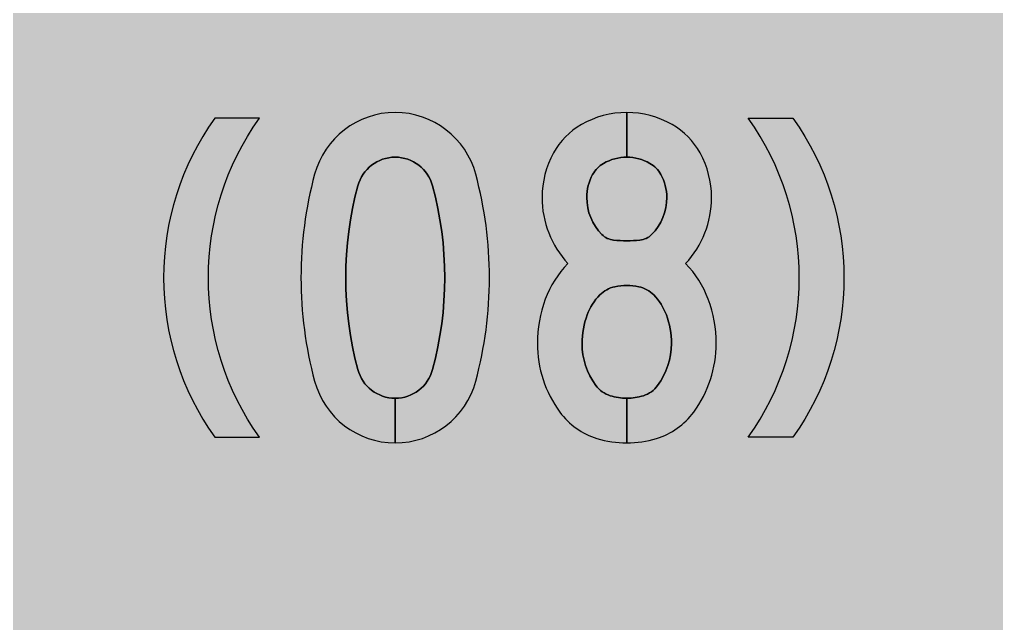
# Model space of a CAD drawing. Header units: millimetres. Extents: x 3633 to 4233, y 3223 to 4074.
# Drawn here: x 3805.7 to 3928, y 3298.7 to 3374.4 of the extents above; entities that cross this region are included whole.
import ezdxf

# ---------------------------------------------------------------- set-up
doc = ezdxf.new("R2010")
doc.units = ezdxf.units.MM
doc.layers.add('GREEN', color=7, linetype='Continuous', true_color=0x007f00)
doc.layers.add('GSCOLORFILL', color=7, linetype='Continuous', lineweight=0)

# ---------------------------------------------------------------- blocks, each defined once
blk = doc.blocks.new('MR-GM-32-6')
at = {"layer": 'GREEN', "linetype": 'Continuous', "true_color": 0x007f00, "transparency": 33554687}
for points in [[(-89.89121597425081, 131.9598802242476, 0.1318518518518512), (-89.89121597425085, 106.0401225302973, 0.3393449963604929), (-79.80000000000018, 98.30000137727257), (-79.80000000000018, 103.9000013772725, -0.3393449963604983), (-84.48259978513491, 107.4916289611585, -0.1318518518518509), (-84.48259978513488, 130.5083737933865, -0.7670157068062801), (-75.11740021486594, 130.5083737933865, -0.1318518518518521), (-75.11740021486595, 107.4916289611583, -0.3392299954809366), (-79.79800000000023, 103.9000017897888), (-79.79800000000023, 98.30000156869119, 0.3392916318123174), (-69.70878402574955, 106.0401225302971, 0.1318518518518519), (-69.70878402574954, 131.9598802242476, 0.7670157068062808)], [(-69.70878402574954, 131.9598802242476, 0.7670157068062815), (-89.89121597425083, 131.9598802242476, 0.1318518518518512), (-89.89121597425085, 106.0401225302973, 0.3393449963604928), (-79.80000000000018, 98.30000137727257), (-79.80000000000018, 103.9000013772725, -0.3393449963604983), (-84.48259978513491, 107.4916289611585, -0.1318518518518509), (-84.48259978513488, 130.5083737933865, -0.7670157068062801), (-75.11740021486594, 130.5083737933865, -0.1318518518518521), (-75.11740021486595, 107.4916289611583, -0.3392299954809365), (-79.79800000000023, 103.9000017897888), (-79.79800000000023, 98.30000156869119, 0.3392916318123172), (-69.70878402574955, 106.0401225302971, 0.1318518518518519)], [(-102.4000000000001, 99.00000137727238), (-96.80000000000018, 99.00000137727238, -0.32), (-96.80000000000018, 139.0000013772724), (-102.4000000000001, 139.0000013772724, 0.32)], [(-96.80000000000018, 139.0000013772724), (-102.4000000000001, 139.0000013772724, 0.32), (-102.4000000000001, 99.00000137727238), (-96.80000000000018, 99.00000137727238, -0.32)], [(-30.00000000000045, 139.0000013772724), (-35.60000000000036, 139.0000013772724, -0.32), (-35.60000000000036, 99.00000137727238), (-30.00000000000045, 99.00000137727238, 0.32)], [(-30.00000000000047, 139.0000013772724), (-35.60000000000036, 139.0000013772724, -0.32), (-35.60000000000036, 99.00000137727238), (-30.00000000000045, 99.00000137727238, 0.32)]]:
    e = blk.add_hatch(color=96, dxfattribs=at)
    e.paths.add_polyline_path(points)
    e.dxf.unprotected_set("ltscale", 0)
h = blk.add_hatch(color=96, dxfattribs=at)
edge = h.paths.add_edge_path()
edge.add_line((-50.80000000000018, 98.30000137727257), (-50.79999999999973, 103.9000013772725))
edge.add_arc((-50.79999999999988, 110.9621256035822), 7.062124226309678, 252.8547004306242, 270.00000000000125, ccw=False)
edge.add_arc((-51.85228696595599, 107.5512112857382), 3.492580229887438, 216.3181404202192, 252.8547004306281, ccw=False)
edge.add_arc((-47.47584778403002, 110.7681592689827), 8.924152215970071, 179.9999999999992, 216.3181404202134, ccw=False)
edge.add_arc((-46.12927022092069, 110.768159268982), 10.2707297790794, 159.6195956519086, 179.9999999999957, ccw=False)
edge.add_arc((-49.07041750011017, 111.860817262299), 7.133175188599217, 135.6152991639195, 159.6195956519177, ccw=False)
edge.add_arc((-51.5630655160869, 114.3004950138323), 3.645293071485851, 101.74154239521852, 135.6152991639159, ccw=False)
edge.add_arc((-50.80000000000125, 110.6291980038941), 7.395051825995323, 89.9999999999917, 101.74154239520902, ccw=False)
edge.add_arc((-50.79999999999876, 110.6291980038931), 7.395051825996362, 78.25845760479189, 90.00000000001103, ccw=False)
edge.add_arc((-50.03693448391312, 114.3004950138321), 3.645293071486068, 44.384700836085074, 78.25845760478029, ccw=False)
edge.add_arc((-52.52958249988994, 111.8608172622989), 7.133175188599461, 20.380404348082777, 44.384700836080185, ccw=False)
edge.add_arc((-55.47072977907938, 110.768159268982), 10.27072977907957, 4.490630090003833e-12, 20.380404348091304, ccw=False)
edge.add_arc((-54.12415221597014, 110.7681592689834), 8.924152215970324, 323.6818595797821, 359.99999999999625, ccw=False)
edge.add_arc((-49.74771303404411, 107.5512112857375), 3.492580229886799, 287.1452995693784, 323.6818595797877, ccw=False)
edge.add_arc((-50.8000000000005, 110.9621256035817), 7.062124226309409, 270.0081131084499, 287.1452995693805, ccw=False)
edge.add_line((-50.79899999999998, 103.9000014480725), (-50.79899999999998, 98.3000014167601))
edge.add_arc((-50.80000000000086, 110.9621256035806), 12.66212422630835, 270.0045249737405, 287.14529956938)
edge.add_arc((-49.747713034044, 107.5512112857384), 9.0925802298876, 287.1452995693722, 323.6818595797815)
edge.add_arc((-54.12415221597029, 110.7681592689827), 14.52415221597038, 323.6818595797861, 360.0000000000002)
edge.add_arc((-55.47072977907886, 110.7681592689825), 15.87072977907895, 9.234607466824653e-13, 20.38040434808777)
edge.add_arc((-52.52958249988897, 111.8608172622992), 12.73317518859853, 20.38040434808401, 44.38469850490772)
edge.add_arc((-52.39416663812434, 129.0533507849969), 12.2073729424047, 317.2522134459707, 359.9999999999999)
edge.add_arc((-51.74748562773711, 129.0533507849971), 11.56069193201746, 359.9999999999986, 388.8387819451034)
edge.add_arc((-49.70842260012175, 130.1761331596806), 9.23294231243037, 28.83878194510475, 60.1529849359103)
edge.add_arc((-50.80000000000035, 128.27375300378), 11.42624837349212, 60.1529849359077, 89.9949856000207)
edge.add_line((-50.79899999999998, 139.7000013335132), (-50.79899999999998, 134.1000012914533))
edge.add_arc((-50.79999999999959, 128.2737530037799), 5.826248373491912, 60.15298493591331, 89.9901659222026, ccw=False)
edge.add_arc((-49.7084226001216, 130.1761331596804), 3.632942312430537, 28.838781945109986, 60.152984935915526, ccw=False)
edge.add_arc((-51.74748562773733, 129.0533507849973), 5.960691932017768, -4.376943252282217e-12, 28.838781945100493, ccw=False)
edge.add_arc((-52.3941666381243, 129.0533507849966), 6.607372942404751, -44.65863308890363, 2.2168933355715126e-12, ccw=False)
edge.add_arc((-49.40143225860502, 126.0960668943086), 2.40000000000003, 275.87916271441657, 315.3413669110802, ccw=False)
edge.add_arc((-50.80000000000234, 139.6780341628876), 16.05378433299828, 270.0000000000109, 275.8791627144406, ccw=False)
edge.add_arc((-50.79999999999671, 139.6780341628955), 16.05378433300615, 264.1208372855608, 269.99999999999085, ccw=False)
edge.add_arc((-52.19856774139381, 126.0960668943088), 2.400000000000294, 224.658633088905, 264.1208372855691, ccw=False)
edge.add_arc((-49.2058333618759, 129.0533507849974), 6.607372942404446, 180.0000000000047, 224.6586330889104, ccw=False)
edge.add_arc((-49.85251437226245, 129.0533507849964), 5.960691932017909, 151.1612180548906, 179.9999999999959, ccw=False)
edge.add_arc((-51.89157739987781, 130.1761331596804), 3.632942312430583, 119.84701506408479, 151.1612180548899, ccw=False)
edge.add_arc((-50.80000000000011, 128.2737530037811), 5.826248373490731, 90.00000000000068, 119.84701506409061, ccw=False)
edge.add_line((-50.80000000000018, 134.1000013772718), (-50.80000000000018, 139.7000013772717))
edge.add_arc((-50.80000000000011, 128.2737530037809), 11.42624837349081, 90.00000000000037, 119.8470150640903)
edge.add_arc((-51.89157739987756, 130.1761331596805), 9.232942312430561, 119.84701506409, 151.1612180548949)
edge.add_arc((-49.85251437226273, 129.0533507849963), 11.56069193201754, 151.161218054892, 179.9999999999972)
edge.add_arc((-49.20583336187559, 129.0533507849969), 12.20737294240467, 180.0000000000001, 222.7477865540294)
edge.add_arc((-49.0704175001114, 111.860817262299), 12.73317518859831, 135.6153014950903, 159.6195956519127)
edge.add_arc((-46.12927022091996, 110.7681592689828), 15.87072977908004, 159.619595651913, 180)
edge.add_arc((-47.47584778402967, 110.7681592689827), 14.52415221597033, 179.9999999999997, 216.318140420214)
edge.add_arc((-51.85228696595607, 107.5512112857378), 9.092580229887117, 216.318140420216, 252.8547004306248)
edge.add_arc((-50.80000000000054, 110.9621256035807), 12.66212422630818, 252.8547004306247, 270.0000000000016)
h.dxf.unprotected_set("ltscale", 0)
h = blk.add_hatch(color=96, dxfattribs=at)
edge = h.paths.add_edge_path()
edge.add_line((-50.80000000000018, 98.30000137727257), (-50.79999999999973, 103.9000013772725))
edge.add_arc((-50.79999999999988, 110.9621256035822), 7.062124226309678, 252.8547004306242, 270.00000000000125, ccw=False)
edge.add_arc((-51.85228696595599, 107.5512112857382), 3.492580229887438, 216.3181404202192, 252.8547004306281, ccw=False)
edge.add_arc((-47.47584778403002, 110.7681592689827), 8.924152215970071, 179.9999999999992, 216.3181404202134, ccw=False)
edge.add_arc((-46.12927022092069, 110.768159268982), 10.2707297790794, 159.6195956519086, 179.9999999999957, ccw=False)
edge.add_arc((-49.07041750011017, 111.860817262299), 7.133175188599217, 135.6152991639195, 159.6195956519177, ccw=False)
edge.add_arc((-51.5630655160869, 114.3004950138323), 3.645293071485851, 101.74154239521852, 135.6152991639159, ccw=False)
edge.add_arc((-50.80000000000125, 110.6291980038941), 7.395051825995323, 89.9999999999917, 101.74154239520902, ccw=False)
edge.add_arc((-50.79999999999876, 110.6291980038931), 7.395051825996362, 78.25845760479189, 90.00000000001103, ccw=False)
edge.add_arc((-50.03693448391312, 114.3004950138321), 3.645293071486068, 44.384700836085074, 78.25845760478029, ccw=False)
edge.add_arc((-52.52958249988994, 111.8608172622989), 7.133175188599461, 20.380404348082777, 44.384700836080185, ccw=False)
edge.add_arc((-55.47072977907938, 110.768159268982), 10.27072977907957, 4.490630090003833e-12, 20.380404348091304, ccw=False)
edge.add_arc((-54.12415221597014, 110.7681592689834), 8.924152215970324, 323.6818595797821, 359.99999999999625, ccw=False)
edge.add_arc((-49.74771303404411, 107.5512112857375), 3.492580229886799, 287.1452995693784, 323.6818595797877, ccw=False)
edge.add_arc((-50.8000000000005, 110.9621256035817), 7.062124226309409, 270.0081131084499, 287.1452995693805, ccw=False)
edge.add_line((-50.79899999999998, 103.9000014480725), (-50.79899999999998, 98.3000014167601))
edge.add_arc((-50.80000000000086, 110.9621256035806), 12.66212422630835, 270.0045249737405, 287.14529956938)
edge.add_arc((-49.747713034044, 107.5512112857384), 9.0925802298876, 287.1452995693722, 323.6818595797815)
edge.add_arc((-54.12415221597029, 110.7681592689827), 14.52415221597038, 323.6818595797861, 360.0000000000002)
edge.add_arc((-55.47072977907886, 110.7681592689825), 15.87072977907895, 9.234607466824653e-13, 20.38040434808777)
edge.add_arc((-52.52958249988897, 111.8608172622992), 12.73317518859853, 20.38040434808401, 44.38469850490772)
edge.add_arc((-52.39416663812434, 129.0533507849969), 12.2073729424047, 317.2522134459707, 359.9999999999999)
edge.add_arc((-51.74748562773711, 129.0533507849971), 11.56069193201746, 359.9999999999986, 388.8387819451034)
edge.add_arc((-49.70842260012175, 130.1761331596806), 9.23294231243037, 28.83878194510475, 60.1529849359103)
edge.add_arc((-50.80000000000035, 128.27375300378), 11.42624837349212, 60.1529849359077, 89.9949856000207)
edge.add_line((-50.79899999999998, 139.7000013335132), (-50.79899999999998, 134.1000012914533))
edge.add_arc((-50.79999999999959, 128.2737530037799), 5.826248373491912, 60.15298493591331, 89.9901659222026, ccw=False)
edge.add_arc((-49.7084226001216, 130.1761331596804), 3.632942312430537, 28.838781945109986, 60.152984935915526, ccw=False)
edge.add_arc((-51.74748562773733, 129.0533507849973), 5.960691932017768, -4.376943252282217e-12, 28.838781945100493, ccw=False)
edge.add_arc((-52.3941666381243, 129.0533507849966), 6.607372942404751, -44.65863308890363, 2.2168933355715126e-12, ccw=False)
edge.add_arc((-49.40143225860502, 126.0960668943086), 2.40000000000003, 275.87916271441657, 315.3413669110802, ccw=False)
edge.add_arc((-50.80000000000234, 139.6780341628876), 16.05378433299828, 270.0000000000109, 275.8791627144406, ccw=False)
edge.add_arc((-50.79999999999671, 139.6780341628955), 16.05378433300615, 264.1208372855608, 269.99999999999085, ccw=False)
edge.add_arc((-52.19856774139381, 126.0960668943088), 2.400000000000294, 224.658633088905, 264.1208372855691, ccw=False)
edge.add_arc((-49.2058333618759, 129.0533507849974), 6.607372942404446, 180.0000000000047, 224.6586330889104, ccw=False)
edge.add_arc((-49.85251437226245, 129.0533507849964), 5.960691932017909, 151.1612180548906, 179.9999999999959, ccw=False)
edge.add_arc((-51.89157739987781, 130.1761331596804), 3.632942312430583, 119.84701506408479, 151.1612180548899, ccw=False)
edge.add_arc((-50.80000000000011, 128.2737530037811), 5.826248373490731, 90.00000000000068, 119.84701506409061, ccw=False)
edge.add_line((-50.80000000000018, 134.1000013772718), (-50.80000000000018, 139.7000013772717))
edge.add_arc((-50.80000000000011, 128.2737530037809), 11.42624837349081, 90.00000000000037, 119.8470150640903)
edge.add_arc((-51.89157739987756, 130.1761331596805), 9.232942312430561, 119.84701506409, 151.1612180548949)
edge.add_arc((-49.85251437226273, 129.0533507849963), 11.56069193201754, 151.161218054892, 179.9999999999972)
edge.add_arc((-49.20583336187559, 129.0533507849969), 12.20737294240467, 180.0000000000001, 222.7477865540294)
edge.add_arc((-49.0704175001114, 111.860817262299), 12.73317518859831, 135.6153014950903, 159.6195956519127)
edge.add_arc((-46.12927022091996, 110.7681592689828), 15.87072977908004, 159.619595651913, 180)
edge.add_arc((-47.47584778402967, 110.7681592689827), 14.52415221597033, 179.9999999999997, 216.318140420214)
edge.add_arc((-51.85228696595607, 107.5512112857378), 9.092580229887117, 216.318140420216, 252.8547004306248)
edge.add_arc((-50.80000000000054, 110.9621256035807), 12.66212422630818, 252.8547004306247, 270.0000000000016)
h.dxf.unprotected_set("ltscale", 0)
at = {"layer": 'GSCOLORFILL', "true_color": 0xf5f5f5, "transparency": 33554687}
blk.add_hatch(color=7, dxfattribs=at).paths.add_polyline_path([(-250.0050000000001, -9.094947017729282e-13), (249.9949999999999, -9.094947017729282e-13, 0.414213562373095), (299.9949999999999, 49.99999999999909), (299.9949999999999, 199.9999999999991, 0.414213562373095), (249.9949999999999, 249.9999999999991), (-250.0050000000001, 249.9999999999991, 0.414213562373095), (-300.0050000000001, 199.9999999999991), (-300.0050000000001, 49.99999999999909, 0.414213562373095)])
at = {"layer": 'GREEN', "color": 96, "linetype": 'Continuous', "true_color": 0x007f00, "transparency": 33554687}
for points in [[(-89.89121597425083, 131.9598802242476, 0.1318518518518518), (-89.89121597425083, 106.0401225302971, 0.767015706806283), (-69.70878402574954, 106.0401225302971, 0.1318518518518518), (-69.70878402574954, 131.9598802242476, 0.7670157068062825)], [(-79.80000000000018, 103.9000013772725, -0.3393449963604899), (-84.48259978513488, 107.4916289611583, -0.1318518518518517), (-84.48259978513488, 130.5083737933865, -0.7670157068062822), (-75.11740021486594, 130.5083737933865, -0.1318518518518519), (-75.11740021486594, 107.4916289611583, -0.3392299954809397), (-79.79800000000023, 103.9000017897888), (-79.79800000000023, 98.30000156869119, 0.339291631812318), (-69.70878402574954, 106.0401225302971, 0.1318518518518518), (-69.70878402574954, 131.9598802242476, 0.7670157068062825), (-89.89121597425083, 131.9598802242476, 0.1318518518518518), (-89.89121597425083, 106.0401225302971, 0.3393449963604898), (-79.80000000000018, 98.30000137727257)], [(-79.80000000000018, 103.9000013772725, -0.3393449963604899), (-84.48259978513488, 107.4916289611583, -0.1318518518518517), (-84.48259978513488, 130.5083737933865, -0.7670157068062822), (-75.11740021486594, 130.5083737933865, -0.1318518518518519), (-75.11740021486594, 107.4916289611583, -0.3392299954809397), (-79.79800000000023, 103.9000017897888), (-79.79800000000023, 98.30000156869119, 0.339291631812318), (-69.70878402574954, 106.0401225302971, 0.1318518518518518), (-69.70878402574954, 131.9598802242476, 0.7670157068062825), (-89.89121597425083, 131.9598802242476, 0.1318518518518518), (-89.89121597425083, 106.0401225302971, 0.3393449963604898), (-79.80000000000018, 98.30000137727257)], [(-50.80000000000018, 139.7000013772717, 0.1309734646939166), (-56.48668217871045, 138.1843936334799, 0.1374906502384359), (-59.97945383940669, 134.6296125234567, 0.1265013008525901), (-61.41320630428027, 129.0533507849968, 0.1887160136320468), (-58.17030220640208, 120.7673232391539, 0.1051231790802642), (-61.00651055647586, 116.295164219106, 0.08916143982530793), (-62, 110.7681592689828, 0.1598077262231876), (-59.17854987563351, 102.1659641219376, 0.1607852497479059), (-54.53274241696272, 98.86270313922023, 0.07495035697348879), (-50.79999999999973, 98.30000137727257, 0.07495035697348319), (-47.06725758303764, 98.86270313922023, 0.1607852497479082), (-42.4214501243664, 102.1659641219376, 0.159807726223187), (-39.59999999999991, 110.7681592689828, 0.08916143982530693), (-40.59348944352405, 116.2951642191056, 0.1051231790802702), (-43.42969779359782, 120.7673232391539, 0.1887160136320465), (-40.18679369571964, 129.0533507849968, 0.1265013008525883), (-41.62054616059277, 134.6296125234567, 0.1374906502384388), (-45.113317821289, 138.1843936334799, 0.130973464693919)], [(-50.80000000000018, 98.30000137727257), (-50.79999999999973, 103.9000013772725, -0.07495035697348901), (-52.8818853284215, 104.2138404831139, -0.1607852497479061), (-54.66640137026889, 105.4826666810368, -0.1598077262231875), (-56.40000000000009, 110.7681592689828, -0.08916143982530793), (-55.75706412024874, 114.3449559960732, -0.1051231893643435), (-54.16820876267457, 116.8502774048966, -0.1488879042940531), (-52.30487255514936, 117.8695122306331, -0.05127701418262327), (-50.80000000000018, 118.0242498298894, -0.05127701418263145), (-49.29512744485055, 117.8695122306331, -0.1488879042940437), (-47.43179123732534, 116.8502774048966, -0.1051231893643399), (-45.84293587975117, 114.3449559960732, -0.08916143982530647), (-45.19999999999982, 110.7681592689828, -0.159807726223187), (-46.93359862973148, 105.4826666810368, -0.1607852497479088), (-48.71811467157841, 104.2138404831139, -0.07491475809206483), (-50.79899999999998, 103.9000014480725), (-50.79899999999998, 98.3000014167601, 0.0749305021677054), (-47.06725758303764, 98.86270313922023, 0.1607852497479079), (-42.4214501243664, 102.1659641219376, 0.159807726223187), (-39.59999999999991, 110.7681592689828, 0.08916143982530693), (-40.59348944352405, 116.2951642191056, 0.1051231790802702), (-43.42969779359782, 120.7673232391539, 0.1887160136320465), (-40.18679369571964, 129.0533507849968, 0.1265013008525883), (-41.62054616059277, 134.6296125234567, 0.1374906502384388), (-45.113317821289, 138.1843936334799, 0.1309512099891836), (-50.79899999999998, 139.7000013335132), (-50.79899999999998, 134.1000012914533, -0.1309298196125346), (-47.9003586031663, 133.3271924146552, -0.137490650238439), (-46.52603636390359, 131.9284709379008, -0.1265013008525888), (-45.78679369571955, 129.0533507849968, -0.1973643972080669), (-47.69429514260264, 124.4091517016664, -0.1739084422071276), (-49.1555983932476, 123.7086905706756, -0.02565831514355149), (-50.79999999999927, 123.6242498298893, -0.02565831514355305), (-52.44440160675185, 123.7086905706756, -0.1739084422071293), (-53.90570485739681, 124.4091517016668, -0.197364397208066), (-55.81320630428036, 129.0533507849968, -0.1265013008525907), (-55.07396363609587, 131.9284709379008, -0.1374906502384366), (-53.69964139683316, 133.3271924146552, -0.1309734646939165), (-50.80000000000018, 134.1000013772718), (-50.80000000000018, 139.7000013772717, 0.1309734646939165), (-56.48668217871045, 138.1843936334799, 0.1374906502384359), (-59.97945383940669, 134.6296125234567, 0.1265013008525901), (-61.41320630428027, 129.0533507849968, 0.1887160136320468), (-58.17030220640208, 120.7673232391539, 0.1051231790802642), (-61.00651055647586, 116.295164219106, 0.08916143982530793), (-62, 110.7681592689828, 0.1598077262231876), (-59.17854987563351, 102.1659641219376, 0.1607852497479058), (-54.53274241696272, 98.86270313922023, 0.07495035697348879)], [(-50.80000000000018, 98.30000137727257), (-50.79999999999973, 103.9000013772725, -0.07495035697348901), (-52.8818853284215, 104.2138404831139, -0.1607852497479061), (-54.66640137026889, 105.4826666810368, -0.1598077262231875), (-56.40000000000009, 110.7681592689828, -0.08916143982530793), (-55.75706412024874, 114.3449559960732, -0.1051231893643435), (-54.16820876267457, 116.8502774048966, -0.1488879042940531), (-52.30487255514936, 117.8695122306331, -0.05127701418262327), (-50.80000000000018, 118.0242498298894, -0.05127701418263145), (-49.29512744485055, 117.8695122306331, -0.1488879042940437), (-47.43179123732534, 116.8502774048966, -0.1051231893643399), (-45.84293587975117, 114.3449559960732, -0.08916143982530647), (-45.19999999999982, 110.7681592689828, -0.159807726223187), (-46.93359862973148, 105.4826666810368, -0.1607852497479088), (-48.71811467157841, 104.2138404831139, -0.07491475809206483), (-50.79899999999998, 103.9000014480725), (-50.79899999999998, 98.3000014167601, 0.0749305021677054), (-47.06725758303764, 98.86270313922023, 0.1607852497479079), (-42.4214501243664, 102.1659641219376, 0.159807726223187), (-39.59999999999991, 110.7681592689828, 0.08916143982530693), (-40.59348944352405, 116.2951642191056, 0.1051231790802702), (-43.42969779359782, 120.7673232391539, 0.1887160136320465), (-40.18679369571964, 129.0533507849968, 0.1265013008525883), (-41.62054616059277, 134.6296125234567, 0.1374906502384388), (-45.113317821289, 138.1843936334799, 0.1309512099891836), (-50.79899999999998, 139.7000013335132), (-50.79899999999998, 134.1000012914533, -0.1309298196125346), (-47.9003586031663, 133.3271924146552, -0.137490650238439), (-46.52603636390359, 131.9284709379008, -0.1265013008525888), (-45.78679369571955, 129.0533507849968, -0.1973643972080669), (-47.69429514260264, 124.4091517016664, -0.1739084422071276), (-49.1555983932476, 123.7086905706756, -0.02565831514355149), (-50.79999999999927, 123.6242498298893, -0.02565831514355305), (-52.44440160675185, 123.7086905706756, -0.1739084422071293), (-53.90570485739681, 124.4091517016668, -0.197364397208066), (-55.81320630428036, 129.0533507849968, -0.1265013008525907), (-55.07396363609587, 131.9284709379008, -0.1374906502384366), (-53.69964139683316, 133.3271924146552, -0.1309734646939165), (-50.80000000000018, 134.1000013772718), (-50.80000000000018, 139.7000013772717, 0.1309734646939165), (-56.48668217871045, 138.1843936334799, 0.1374906502384359), (-59.97945383940669, 134.6296125234567, 0.1265013008525901), (-61.41320630428027, 129.0533507849968, 0.1887160136320468), (-58.17030220640208, 120.7673232391539, 0.1051231790802642), (-61.00651055647586, 116.295164219106, 0.08916143982530793), (-62, 110.7681592689828, 0.1598077262231876), (-59.17854987563351, 102.1659641219376, 0.1607852497479058), (-54.53274241696272, 98.86270313922023, 0.07495035697348879)], [(-96.80000000000018, 99.00000137727238, -0.32), (-96.80000000000018, 139.0000013772724), (-102.4000000000001, 139.0000013772724, 0.32), (-102.4000000000001, 99.00000137727238)], [(-96.80000000000018, 99.00000137727238, -0.32), (-96.80000000000018, 139.0000013772724), (-102.4000000000001, 139.0000013772724, 0.32), (-102.4000000000001, 99.00000137727238)], [(-35.60000000000036, 99.00000137727238, 0.32), (-35.60000000000036, 139.0000013772724), (-30.00000000000045, 139.0000013772724, -0.32), (-30.00000000000045, 99.00000137727238)], [(-35.60000000000036, 99.00000137727238, 0.32), (-35.60000000000036, 139.0000013772724), (-30.00000000000045, 139.0000013772724, -0.32), (-30.00000000000045, 99.00000137727238)], [(-84.48259978513488, 130.5083737933865, 0.1318518518518517), (-84.48259978513488, 107.4916289611583, 0.7670157068062833), (-75.11740021486594, 107.4916289611583, 0.1318518518518519), (-75.11740021486594, 130.5083737933865, 0.7670157068062822)], [(-50.79999999999927, 123.6242498298893, 0.02565831514355149), (-49.1555983932476, 123.7086905706756, 0.1739084422071278), (-47.69429514260264, 124.4091517016664, 0.1973643972080669), (-45.78679369571955, 129.0533507849968, 0.1265013008525888), (-46.52603636390359, 131.9284709379008, 0.1374906502384391), (-47.9003586031663, 133.3271924146552, 0.1309734646939186), (-50.80000000000018, 134.1000013772718, 0.1309734646939165), (-53.69964139683316, 133.3271924146552, 0.1374906502384364), (-55.07396363609587, 131.9284709379008, 0.1265013008525907), (-55.81320630428036, 129.0533507849968, 0.197364397208066), (-53.90570485739681, 124.4091517016668, 0.1739084422071294), (-52.44440160675185, 123.7086905706756, 0.02565831514355305)], [(-50.80000000000018, 118.0242498298894, 0.0512770141826232), (-52.30487255514936, 117.8695122306331, 0.148887904294053), (-54.16820876267457, 116.8502774048966, 0.1051231893643436), (-55.75706412024874, 114.3449559960732, 0.08916143982530793), (-56.40000000000009, 110.7681592689828, 0.1598077262231875), (-54.66640137026889, 105.4826666810368, 0.160785249747906), (-52.8818853284215, 104.2138404831139, 0.07495035697348901), (-50.79999999999973, 103.9000013772725, 0.07495035697348341), (-48.71811467157841, 104.2138404831139, 0.1607852497479086), (-46.93359862973148, 105.4826666810368, 0.159807726223187), (-45.19999999999982, 110.7681592689828, 0.0891614398253067), (-45.84293587975117, 114.3449559960732, 0.1051231893643399), (-47.43179123732534, 116.8502774048966, 0.1488879042940435), (-49.29512744485055, 117.8695122306331, 0.0512770141826315)]]:
    blk.add_lwpolyline(points, format="xyb", close=True, dxfattribs=at).dxf.unprotected_set("ltscale", 0)

msp = doc.modelspace()

# ---------------------------------------------------------------- block references
msp.add_blockref('MR-GM-32-6', (3932.511265082526, 3223.067444183018))

doc.saveas('drawing.dxf')
